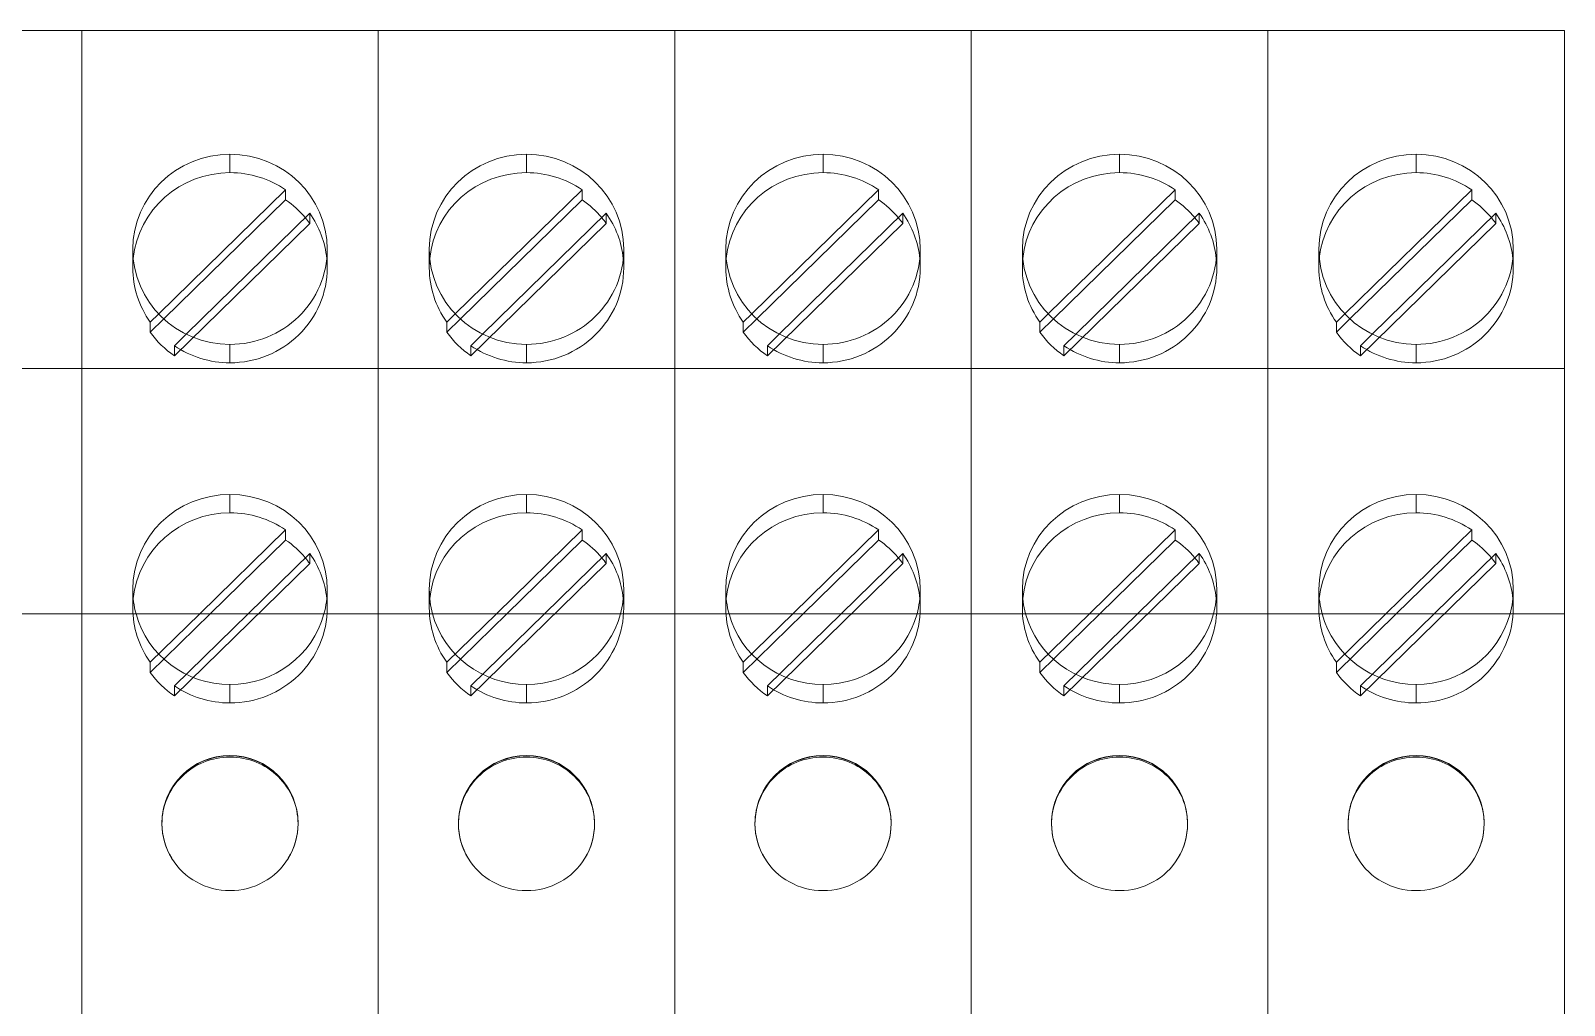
# Model space of a CAD drawing. Header units: millimetres. Extents: x 1359 to 3577, y 1336 to 3557.
# Drawn here: x 2075.41 to 2106.96, y 2576.61 to 2596.67 of the extents above; entities that cross this region are included whole.
import ezdxf

# ---------------------------------------------------------------- set-up
doc = ezdxf.new("R2010")
doc.units = ezdxf.units.MM
doc.layers.add('000-PI-Oprema', color=30, linetype='Continuous', lineweight=5)

msp = doc.modelspace()

# ---------------------------------------------------------------- linework, layer by layer
at = {"layer": '000-PI-Oprema', "color": 0, "linetype": 'ByBlock', "lineweight": 0}
for p, q in [((2070.365, 2596.672), (2076.465, 2596.672)), ((2070.365, 2596.672), (2076.465, 2596.672)), ((2076.465, 2596.672), (2076.465, 2596.672)), ((2076.465, 2596.672), (2076.465, 2596.672)), ((2076.465, 2596.672), (2076.465, 2596.672)), ((2076.465, 2590.216), (2076.465, 2596.672)), ((2076.465, 2596.672), (2076.465, 2596.672)), ((2076.465, 2596.672), (2076.465, 2596.672)), ((2076.465, 2596.672), (2076.465, 2596.672)), ((2076.465, 2590.216), (2076.465, 2596.672)), ((2076.465, 2596.672), (2082.565, 2596.672)), ((2076.465, 2590.216), (2076.465, 2596.672)), ((2076.465, 2596.672), (2076.465, 2596.672)), ((2076.465, 2596.672), (2076.465, 2596.672)), ((2076.465, 2596.672), (2076.465, 2596.672)), ((2076.465, 2596.672), (2082.565, 2596.672)), ((2076.465, 2590.216), (2076.465, 2596.672)), ((2076.465, 2596.672), (2076.465, 2596.672)), ((2076.465, 2596.672), (2076.465, 2596.672)), ((2076.465, 2596.672), (2076.465, 2596.672)), ((2082.565, 2596.672), (2082.565, 2596.672)), ((2082.565, 2596.672), (2082.565, 2596.672)), ((2082.565, 2596.672), (2082.565, 2596.672)), ((2082.565, 2590.216), (2082.565, 2596.672)), ((2082.565, 2596.672), (2082.565, 2596.672)), ((2082.565, 2596.672), (2082.565, 2596.672)), ((2082.565, 2596.672), (2082.565, 2596.672)), ((2082.565, 2590.216), (2082.565, 2596.672)), ((2082.565, 2596.672), (2088.665, 2596.672)), ((2082.565, 2590.216), (2082.565, 2596.672)), ((2082.565, 2596.672), (2082.565, 2596.672)), ((2082.565, 2596.672), (2082.565, 2596.672)), ((2082.565, 2596.672), (2082.565, 2596.672)), ((2082.565, 2596.672), (2088.665, 2596.672)), ((2082.565, 2590.216), (2082.565, 2596.672)), ((2082.565, 2596.672), (2082.565, 2596.672)), ((2082.565, 2596.672), (2082.565, 2596.672)), ((2082.565, 2596.672), (2082.565, 2596.672)), ((2088.665, 2596.672), (2088.665, 2596.672)), ((2088.665, 2596.672), (2088.665, 2596.672)), ((2088.665, 2596.672), (2088.665, 2596.672)), ((2088.665, 2590.216), (2088.665, 2596.672)), ((2088.665, 2596.672), (2088.665, 2596.672)), ((2088.665, 2596.672), (2088.665, 2596.672)), ((2088.665, 2596.672), (2088.665, 2596.672)), ((2088.665, 2590.216), (2088.665, 2596.672)), ((2088.665, 2596.672), (2094.765, 2596.672)), ((2088.665, 2590.216), (2088.665, 2596.672)), ((2088.665, 2596.672), (2088.665, 2596.672)), ((2088.665, 2596.672), (2088.665, 2596.672)), ((2088.665, 2596.672), (2088.665, 2596.672)), ((2088.665, 2596.672), (2094.765, 2596.672)), ((2088.665, 2590.216), (2088.665, 2596.672)), ((2088.665, 2596.672), (2088.665, 2596.672)), ((2088.665, 2596.672), (2088.665, 2596.672)), ((2088.665, 2596.672), (2088.665, 2596.672)), ((2094.765, 2596.672), (2094.765, 2596.672)), ((2094.765, 2596.672), (2094.765, 2596.672)), ((2094.765, 2596.672), (2094.765, 2596.672)), ((2094.765, 2590.216), (2094.765, 2596.672)), ((2094.765, 2596.672), (2094.765, 2596.672)), ((2094.765, 2596.672), (2094.765, 2596.672)), ((2094.765, 2596.672), (2094.765, 2596.672)), ((2094.765, 2590.216), (2094.765, 2596.672)), ((2094.765, 2596.672), (2100.865, 2596.672)), ((2094.765, 2590.216), (2094.765, 2596.672)), ((2094.765, 2596.672), (2094.765, 2596.672)), ((2094.765, 2596.672), (2094.765, 2596.672)), ((2094.765, 2596.672), (2094.765, 2596.672)), ((2094.765, 2596.672), (2100.865, 2596.672)), ((2094.765, 2590.216), (2094.765, 2596.672)), ((2094.765, 2596.672), (2094.765, 2596.672)), ((2094.765, 2596.672), (2094.765, 2596.672)), ((2094.765, 2596.672), (2094.765, 2596.672)), ((2100.865, 2596.672), (2100.865, 2596.672)), ((2100.865, 2596.672), (2100.865, 2596.672)), ((2100.865, 2596.672), (2100.865, 2596.672)), ((2100.865, 2590.216), (2100.865, 2596.672)), ((2100.865, 2596.672), (2100.865, 2596.672)), ((2100.865, 2596.672), (2100.865, 2596.672)), ((2100.865, 2596.672), (2100.865, 2596.672)), ((2100.865, 2590.216), (2100.865, 2596.672)), ((2100.865, 2596.672), (2106.965, 2596.672)), ((2100.865, 2590.216), (2100.865, 2596.672)), ((2100.865, 2596.672), (2100.865, 2596.672)), ((2100.865, 2596.672), (2100.865, 2596.672)), ((2100.865, 2596.672), (2100.865, 2596.672)), ((2100.865, 2596.672), (2106.965, 2596.672)), ((2100.865, 2590.216), (2100.865, 2596.672)), ((2100.865, 2596.672), (2100.865, 2596.672)), ((2100.865, 2596.672), (2100.865, 2596.672)), ((2100.865, 2596.672), (2100.865, 2596.672)), ((2106.965, 2596.672), (2106.965, 2596.672)), ((2106.965, 2596.672), (2106.965, 2596.672)), ((2106.965, 2596.672), (2106.965, 2596.672)), ((2106.965, 2590.216), (2106.965, 2596.672)), ((2106.965, 2596.672), (2106.965, 2596.672)), ((2106.965, 2596.672), (2106.965, 2596.672)), ((2106.965, 2596.672), (2106.965, 2596.672)), ((2106.965, 2590.216), (2106.965, 2596.672)), ((2106.965, 2596.672), (2106.965, 2596.672)), ((2106.965, 2596.672), (2106.965, 2596.672)), ((2076.465, 2595.827), (2076.465, 2596.272)), ((2076.465, 2595.827), (2076.465, 2596.272)), ((2082.565, 2595.827), (2082.565, 2596.272)), ((2082.565, 2595.827), (2082.565, 2596.272)), ((2088.665, 2595.827), (2088.665, 2596.272)), ((2088.665, 2595.827), (2088.665, 2596.272)), ((2094.765, 2595.827), (2094.765, 2596.272)), ((2094.765, 2595.827), (2094.765, 2596.272)), ((2100.865, 2595.827), (2100.865, 2596.272)), ((2100.865, 2595.827), (2100.865, 2596.272)), ((2106.965, 2595.827), (2106.965, 2596.272)), ((2106.965, 2595.827), (2106.965, 2596.272)), ((2076.465, 2595.172), (2076.465, 2595.172)), ((2076.465, 2595.172), (2076.465, 2595.172)), ((2082.565, 2595.172), (2082.565, 2595.172)), ((2082.565, 2595.172), (2082.565, 2595.172)), ((2088.665, 2595.172), (2088.665, 2595.172)), ((2088.665, 2595.172), (2088.665, 2595.172)), ((2094.765, 2595.172), (2094.765, 2595.172)), ((2094.765, 2595.172), (2094.765, 2595.172)), ((2100.865, 2595.172), (2100.865, 2595.172)), ((2100.865, 2595.172), (2100.865, 2595.172)), ((2079.515, 2594.128), (2079.515, 2593.749)), ((2085.615, 2594.128), (2085.615, 2593.749)), ((2091.715, 2594.128), (2091.715, 2593.749)), ((2097.815, 2594.128), (2097.815, 2593.749)), ((2103.915, 2594.128), (2103.915, 2593.749)), ((2076.465, 2593.108), (2076.465, 2593.984)), ((2076.465, 2593.108), (2076.465, 2593.984)), ((2082.565, 2593.108), (2082.565, 2593.984)), ((2082.565, 2593.108), (2082.565, 2593.984)), ((2088.665, 2593.108), (2088.665, 2593.984)), ((2088.665, 2593.108), (2088.665, 2593.984)), ((2094.765, 2593.108), (2094.765, 2593.984)), ((2094.765, 2593.108), (2094.765, 2593.984)), ((2100.865, 2593.108), (2100.865, 2593.984)), ((2100.865, 2593.108), (2100.865, 2593.984)), ((2106.965, 2593.108), (2106.965, 2593.984)), ((2106.965, 2593.108), (2106.965, 2593.984)), ((2080.659, 2593.397), (2078.048, 2590.842)), ((2078.154, 2590.738), (2080.659, 2593.189)), ((2080.659, 2593.397), (2080.659, 2593.189)), ((2086.759, 2593.397), (2084.148, 2590.842)), ((2084.254, 2590.738), (2086.759, 2593.189)), ((2086.759, 2593.397), (2086.759, 2593.189)), ((2092.859, 2593.397), (2090.248, 2590.842)), ((2090.354, 2590.738), (2092.859, 2593.189)), ((2092.859, 2593.397), (2092.859, 2593.189)), ((2098.959, 2593.397), (2096.348, 2590.842)), ((2096.454, 2590.738), (2098.959, 2593.189)), ((2098.959, 2593.397), (2098.959, 2593.189)), ((2105.059, 2593.397), (2102.448, 2590.842)), ((2102.554, 2590.738), (2105.059, 2593.189)), ((2105.059, 2593.397), (2105.059, 2593.189)), ((2078.612, 2590.426), (2081.154, 2592.913)), ((2081.154, 2592.913), (2081.154, 2592.705)), ((2084.712, 2590.426), (2087.254, 2592.913)), ((2087.254, 2592.913), (2087.254, 2592.705)), ((2090.812, 2590.426), (2093.354, 2592.913)), ((2093.354, 2592.913), (2093.354, 2592.705)), ((2096.912, 2590.426), (2099.454, 2592.913)), ((2099.454, 2592.913), (2099.454, 2592.705)), ((2103.012, 2590.426), (2105.554, 2592.913)), ((2105.554, 2592.913), (2105.554, 2592.705)), ((2081.154, 2592.705), (2078.37, 2589.981)), ((2087.254, 2592.705), (2084.47, 2589.981)), ((2093.354, 2592.705), (2090.57, 2589.981)), ((2099.454, 2592.705), (2096.67, 2589.981)), ((2105.554, 2592.705), (2102.77, 2589.981)), ((2077.515, 2591.793), (2077.515, 2592.172)), ((2081.515, 2591.793), (2081.515, 2592.172)), ((2083.615, 2591.793), (2083.615, 2592.172)), ((2087.615, 2591.793), (2087.615, 2592.172)), ((2089.715, 2591.793), (2089.715, 2592.172)), ((2093.715, 2591.793), (2093.715, 2592.172)), ((2095.815, 2591.793), (2095.815, 2592.172)), ((2099.815, 2591.793), (2099.815, 2592.172)), ((2101.915, 2591.793), (2101.915, 2592.172)), ((2105.915, 2591.793), (2105.915, 2592.172)), ((2078.048, 2590.842), (2077.875, 2590.673)), ((2077.875, 2590.465), (2078.154, 2590.738)), ((2077.875, 2590.673), (2077.875, 2590.465)), ((2084.148, 2590.842), (2083.975, 2590.673)), ((2083.975, 2590.465), (2084.254, 2590.738)), ((2083.975, 2590.673), (2083.975, 2590.465)), ((2090.248, 2590.842), (2090.075, 2590.673)), ((2090.075, 2590.465), (2090.354, 2590.738)), ((2090.075, 2590.673), (2090.075, 2590.465)), ((2096.348, 2590.842), (2096.175, 2590.673)), ((2096.175, 2590.465), (2096.454, 2590.738)), ((2096.175, 2590.673), (2096.175, 2590.465)), ((2102.448, 2590.842), (2102.275, 2590.673)), ((2102.275, 2590.465), (2102.554, 2590.738)), ((2102.275, 2590.673), (2102.275, 2590.465)), ((2078.37, 2590.189), (2078.612, 2590.426)), ((2084.47, 2590.189), (2084.712, 2590.426)), ((2090.57, 2590.189), (2090.812, 2590.426)), ((2096.67, 2590.189), (2096.912, 2590.426)), ((2102.77, 2590.189), (2103.012, 2590.426)), ((2076.465, 2589.672), (2076.465, 2590.216)), ((2076.465, 2589.672), (2076.465, 2590.216)), ((2076.465, 2589.672), (2076.465, 2590.216)), ((2076.465, 2589.672), (2076.465, 2590.216)), ((2078.37, 2590.189), (2078.37, 2589.981)), ((2079.515, 2590.216), (2079.515, 2589.836)), ((2082.565, 2589.672), (2082.565, 2590.216)), ((2082.565, 2589.672), (2082.565, 2590.216)), ((2082.565, 2589.672), (2082.565, 2590.216)), ((2082.565, 2589.672), (2082.565, 2590.216)), ((2084.47, 2590.189), (2084.47, 2589.981)), ((2085.615, 2590.216), (2085.615, 2589.836)), ((2088.665, 2589.672), (2088.665, 2590.216)), ((2088.665, 2589.672), (2088.665, 2590.216)), ((2088.665, 2589.672), (2088.665, 2590.216)), ((2088.665, 2589.672), (2088.665, 2590.216)), ((2090.57, 2590.189), (2090.57, 2589.981)), ((2091.715, 2590.216), (2091.715, 2589.836)), ((2094.765, 2589.672), (2094.765, 2590.216)), ((2094.765, 2589.672), (2094.765, 2590.216)), ((2094.765, 2589.672), (2094.765, 2590.216)), ((2094.765, 2589.672), (2094.765, 2590.216)), ((2096.67, 2590.189), (2096.67, 2589.981)), ((2097.815, 2590.216), (2097.815, 2589.836)), ((2100.865, 2589.672), (2100.865, 2590.216)), ((2100.865, 2589.672), (2100.865, 2590.216)), ((2100.865, 2589.672), (2100.865, 2590.216)), ((2100.865, 2589.672), (2100.865, 2590.216)), ((2102.77, 2590.189), (2102.77, 2589.981)), ((2103.915, 2590.216), (2103.915, 2589.836)), ((2106.965, 2589.672), (2106.965, 2590.216)), ((2106.965, 2589.672), (2106.965, 2590.216)), ((2070.365, 2589.72), (2076.465, 2589.72)), ((2076.465, 2589.72), (2082.565, 2589.72)), ((2076.465, 2589.672), (2076.465, 2589.672)), ((2076.465, 2584.672), (2076.465, 2589.672)), ((2076.465, 2589.672), (2076.465, 2589.672)), ((2076.465, 2584.672), (2076.465, 2589.672)), ((2076.465, 2589.672), (2076.465, 2589.672)), ((2076.465, 2589.672), (2076.465, 2584.672)), ((2076.465, 2589.672), (2076.465, 2589.672)), ((2076.465, 2589.672), (2076.465, 2584.672)), ((2082.565, 2589.72), (2088.665, 2589.72)), ((2082.565, 2589.672), (2082.565, 2589.672)), ((2082.565, 2584.672), (2082.565, 2589.672)), ((2082.565, 2589.672), (2082.565, 2589.672)), ((2082.565, 2584.672), (2082.565, 2589.672)), ((2082.565, 2589.672), (2082.565, 2589.672)), ((2082.565, 2589.672), (2082.565, 2584.672)), ((2082.565, 2589.672), (2082.565, 2589.672)), ((2082.565, 2589.672), (2082.565, 2584.672)), ((2088.665, 2589.72), (2094.765, 2589.72)), ((2088.665, 2589.672), (2088.665, 2589.672)), ((2088.665, 2584.672), (2088.665, 2589.672)), ((2088.665, 2589.672), (2088.665, 2589.672)), ((2088.665, 2584.672), (2088.665, 2589.672)), ((2088.665, 2589.672), (2088.665, 2589.672)), ((2088.665, 2589.672), (2088.665, 2584.672)), ((2088.665, 2589.672), (2088.665, 2589.672)), ((2088.665, 2589.672), (2088.665, 2584.672)), ((2094.765, 2589.72), (2100.865, 2589.72)), ((2094.765, 2589.672), (2094.765, 2589.672)), ((2094.765, 2584.672), (2094.765, 2589.672)), ((2094.765, 2589.672), (2094.765, 2589.672)), ((2094.765, 2584.672), (2094.765, 2589.672)), ((2094.765, 2589.672), (2094.765, 2589.672)), ((2094.765, 2589.672), (2094.765, 2584.672)), ((2094.765, 2589.672), (2094.765, 2589.672)), ((2094.765, 2589.672), (2094.765, 2584.672)), ((2100.865, 2589.72), (2106.965, 2589.72)), ((2100.865, 2589.672), (2100.865, 2589.672)), ((2100.865, 2584.672), (2100.865, 2589.672)), ((2100.865, 2589.672), (2100.865, 2589.672)), ((2100.865, 2584.672), (2100.865, 2589.672)), ((2100.865, 2589.672), (2100.865, 2589.672)), ((2100.865, 2589.672), (2100.865, 2584.672)), ((2100.865, 2589.672), (2100.865, 2589.672)), ((2100.865, 2589.672), (2100.865, 2584.672)), ((2106.965, 2589.672), (2106.965, 2589.672)), ((2106.965, 2584.672), (2106.965, 2589.672)), ((2106.965, 2589.672), (2106.965, 2589.672)), ((2106.965, 2584.672), (2106.965, 2589.672)), ((2079.515, 2587.128), (2079.515, 2586.749)), ((2085.615, 2587.128), (2085.615, 2586.749)), ((2091.715, 2587.128), (2091.715, 2586.749)), ((2097.815, 2587.128), (2097.815, 2586.749)), ((2103.915, 2587.128), (2103.915, 2586.749)), ((2076.465, 2586.108), (2076.465, 2586.98)), ((2076.465, 2586.108), (2076.465, 2586.98)), ((2082.565, 2586.108), (2082.565, 2586.98)), ((2082.565, 2586.108), (2082.565, 2586.98)), ((2088.665, 2586.108), (2088.665, 2586.98)), ((2088.665, 2586.108), (2088.665, 2586.98)), ((2094.765, 2586.108), (2094.765, 2586.98)), ((2094.765, 2586.108), (2094.765, 2586.98)), ((2100.865, 2586.108), (2100.865, 2586.98)), ((2100.865, 2586.108), (2100.865, 2586.98)), ((2106.965, 2586.108), (2106.965, 2586.98)), ((2106.965, 2586.108), (2106.965, 2586.98)), ((2080.659, 2586.397), (2078.896, 2584.672)), ((2079.108, 2584.672), (2080.659, 2586.189)), ((2080.659, 2586.397), (2080.659, 2586.189)), ((2086.759, 2586.397), (2084.996, 2584.672)), ((2085.208, 2584.672), (2086.759, 2586.189)), ((2086.759, 2586.397), (2086.759, 2586.189)), ((2092.859, 2586.397), (2091.096, 2584.672)), ((2091.308, 2584.672), (2092.859, 2586.189)), ((2092.859, 2586.397), (2092.859, 2586.189)), ((2098.959, 2586.397), (2097.196, 2584.672)), ((2097.408, 2584.672), (2098.959, 2586.189)), ((2098.959, 2586.397), (2098.959, 2586.189)), ((2105.059, 2586.397), (2103.296, 2584.672)), ((2103.508, 2584.672), (2105.059, 2586.189)), ((2105.059, 2586.397), (2105.059, 2586.189)), ((2079.886, 2584.672), (2081.154, 2585.913)), ((2081.154, 2585.913), (2081.154, 2585.705)), ((2085.986, 2584.672), (2087.254, 2585.913)), ((2087.254, 2585.913), (2087.254, 2585.705)), ((2092.086, 2584.672), (2093.354, 2585.913)), ((2093.354, 2585.913), (2093.354, 2585.705)), ((2098.186, 2584.672), (2099.454, 2585.913)), ((2099.454, 2585.913), (2099.454, 2585.705)), ((2104.286, 2584.672), (2105.554, 2585.913)), ((2105.554, 2585.913), (2105.554, 2585.705)), ((2081.154, 2585.705), (2078.37, 2582.981)), ((2087.254, 2585.705), (2084.47, 2582.981)), ((2093.354, 2585.705), (2090.57, 2582.981)), ((2099.454, 2585.705), (2096.67, 2582.981)), ((2105.554, 2585.705), (2102.77, 2582.981)), ((2077.515, 2584.793), (2077.515, 2585.172)), ((2081.515, 2584.793), (2081.515, 2585.172)), ((2083.615, 2584.793), (2083.615, 2585.172)), ((2087.615, 2584.793), (2087.615, 2585.172)), ((2089.715, 2584.793), (2089.715, 2585.172)), ((2093.715, 2584.793), (2093.715, 2585.172)), ((2095.815, 2584.793), (2095.815, 2585.172)), ((2099.815, 2584.793), (2099.815, 2585.172)), ((2101.915, 2584.793), (2101.915, 2585.172)), ((2105.915, 2584.793), (2105.915, 2585.172)), ((2070.365, 2584.672), (2076.465, 2584.672)), ((2076.465, 2584.672), (2076.465, 2584.672)), ((2076.465, 2574.322), (2076.465, 2584.672)), ((2076.465, 2584.672), (2076.465, 2584.672)), ((2076.465, 2574.322), (2076.465, 2584.672)), ((2076.465, 2584.672), (2082.565, 2584.672)), ((2076.465, 2574.322), (2076.465, 2584.672)), ((2076.465, 2584.672), (2076.465, 2584.672)), ((2076.465, 2574.322), (2076.465, 2584.672)), ((2076.465, 2584.672), (2076.465, 2584.672)), ((2077.875, 2583.465), (2079.108, 2584.672)), ((2078.896, 2584.672), (2077.875, 2583.673)), ((2078.37, 2583.189), (2079.886, 2584.672)), ((2082.565, 2584.672), (2082.565, 2584.672)), ((2082.565, 2574.322), (2082.565, 2584.672)), ((2082.565, 2584.672), (2082.565, 2584.672)), ((2082.565, 2574.322), (2082.565, 2584.672)), ((2082.565, 2584.672), (2088.665, 2584.672)), ((2082.565, 2574.322), (2082.565, 2584.672)), ((2082.565, 2584.672), (2082.565, 2584.672)), ((2082.565, 2574.322), (2082.565, 2584.672)), ((2082.565, 2584.672), (2082.565, 2584.672)), ((2083.975, 2583.465), (2085.208, 2584.672)), ((2084.996, 2584.672), (2083.975, 2583.673)), ((2084.47, 2583.189), (2085.986, 2584.672)), ((2088.665, 2584.672), (2088.665, 2584.672)), ((2088.665, 2574.322), (2088.665, 2584.672)), ((2088.665, 2584.672), (2088.665, 2584.672)), ((2088.665, 2574.322), (2088.665, 2584.672)), ((2088.665, 2584.672), (2094.765, 2584.672)), ((2088.665, 2574.322), (2088.665, 2584.672)), ((2088.665, 2584.672), (2088.665, 2584.672)), ((2088.665, 2574.322), (2088.665, 2584.672)), ((2088.665, 2584.672), (2088.665, 2584.672)), ((2090.075, 2583.465), (2091.308, 2584.672)), ((2091.096, 2584.672), (2090.075, 2583.673)), ((2090.57, 2583.189), (2092.086, 2584.672)), ((2094.765, 2584.672), (2094.765, 2584.672)), ((2094.765, 2574.322), (2094.765, 2584.672)), ((2094.765, 2584.672), (2094.765, 2584.672)), ((2094.765, 2574.322), (2094.765, 2584.672)), ((2094.765, 2584.672), (2100.865, 2584.672)), ((2094.765, 2574.322), (2094.765, 2584.672)), ((2094.765, 2584.672), (2094.765, 2584.672)), ((2094.765, 2574.322), (2094.765, 2584.672)), ((2094.765, 2584.672), (2094.765, 2584.672)), ((2096.175, 2583.465), (2097.408, 2584.672)), ((2097.196, 2584.672), (2096.175, 2583.673)), ((2096.67, 2583.189), (2098.186, 2584.672)), ((2100.865, 2584.672), (2100.865, 2584.672)), ((2100.865, 2574.322), (2100.865, 2584.672)), ((2100.865, 2584.672), (2100.865, 2584.672)), ((2100.865, 2574.322), (2100.865, 2584.672)), ((2100.865, 2584.672), (2106.965, 2584.672)), ((2100.865, 2574.322), (2100.865, 2584.672)), ((2100.865, 2584.672), (2100.865, 2584.672)), ((2100.865, 2574.322), (2100.865, 2584.672)), ((2100.865, 2584.672), (2100.865, 2584.672)), ((2102.275, 2583.465), (2103.508, 2584.672)), ((2103.296, 2584.672), (2102.275, 2583.673)), ((2102.77, 2583.189), (2104.286, 2584.672)), ((2106.965, 2584.672), (2106.965, 2584.672)), ((2106.965, 2574.322), (2106.965, 2584.672)), ((2106.965, 2584.672), (2106.965, 2584.672)), ((2106.965, 2574.322), (2106.965, 2584.672)), ((2077.875, 2583.673), (2077.875, 2583.465)), ((2083.975, 2583.673), (2083.975, 2583.465)), ((2090.075, 2583.673), (2090.075, 2583.465)), ((2096.175, 2583.673), (2096.175, 2583.465)), ((2102.275, 2583.673), (2102.275, 2583.465)), ((2078.37, 2583.189), (2078.37, 2582.981)), ((2079.515, 2583.216), (2079.515, 2582.836)), ((2084.47, 2583.189), (2084.47, 2582.981)), ((2085.615, 2583.216), (2085.615, 2582.836)), ((2090.57, 2583.189), (2090.57, 2582.981)), ((2091.715, 2583.216), (2091.715, 2582.836)), ((2096.67, 2583.189), (2096.67, 2582.981)), ((2097.815, 2583.216), (2097.815, 2582.836)), ((2102.77, 2583.189), (2102.77, 2582.981)), ((2103.915, 2583.216), (2103.915, 2582.836)), ((2078.115, 2580.348), (2078.115, 2580.357)), ((2080.915, 2580.348), (2080.915, 2580.357)), ((2084.215, 2580.348), (2084.215, 2580.357)), ((2087.015, 2580.348), (2087.015, 2580.357)), ((2090.315, 2580.348), (2090.315, 2580.357)), ((2093.115, 2580.348), (2093.115, 2580.357)), ((2096.415, 2580.348), (2096.415, 2580.357)), ((2099.215, 2580.348), (2099.215, 2580.357)), ((2102.515, 2580.348), (2102.515, 2580.357)), ((2105.315, 2580.348), (2105.315, 2580.357))]:
    msp.add_line(p, q, dxfattribs=at)
for centre in [(2079.515, 2580.357), (2085.615, 2580.357), (2091.715, 2580.357), (2097.815, 2580.357), (2103.915, 2580.357)]:
    msp.add_arc(centre, 1.4, 0, 180, dxfattribs=at)
for centre, major_axis, ratio, start_param, end_param in [((2079.515, 2592.172), (-2, 0), 0.978148, -1.570796, 0), ((2079.515, 2592.172), (-2, 0), 0.978148, 3.141593, 4.712389), ((2085.615, 2592.172), (-2, 0), 0.978148, -1.570796, 0), ((2085.615, 2592.172), (-2, 0), 0.978148, 3.141593, 4.712389), ((2091.715, 2592.172), (-2, 0), 0.978148, -1.570796, 0), ((2091.715, 2592.172), (-2, 0), 0.978148, 3.141593, 4.712389), ((2097.815, 2592.172), (-2, 0), 0.978148, -1.570796, 0), ((2097.815, 2592.172), (-2, 0), 0.978148, 3.141593, 4.712389), ((2103.915, 2592.172), (-2, 0), 0.978148, -1.570796, 0), ((2103.915, 2592.172), (-2, 0), 0.978148, 3.141593, 4.712389), ((2079.515, 2591.793), (-2, 0), 0.978148, -1.570796, -0.097132), ((2079.515, 2591.793), (-2, 0), 0.978148, -2.180289, -1.570796), ((2085.615, 2591.793), (-2, 0), 0.978148, -1.570796, -0.097132), ((2085.615, 2591.793), (-2, 0), 0.978148, -2.180289, -1.570796), ((2091.715, 2591.793), (-2, 0), 0.978148, -1.570796, -0.097132), ((2091.715, 2591.793), (-2, 0), 0.978148, -2.180289, -1.570796), ((2097.815, 2591.793), (-2, 0), 0.978148, -1.570796, -0.097132), ((2097.815, 2591.793), (-2, 0), 0.978148, -2.180289, -1.570796), ((2103.915, 2591.793), (-2, 0), 0.978148, -1.570796, -0.097132), ((2103.915, 2591.793), (-2, 0), 0.978148, -2.180289, -1.570796), ((2079.515, 2591.585), (2, 0), 0.978148, 0.685382, 0.961304), ((2085.615, 2591.585), (2, 0), 0.978148, 0.685382, 0.961304), ((2091.715, 2591.585), (2, 0), 0.978148, 0.685382, 0.961304), ((2097.815, 2591.585), (2, 0), 0.978148, 0.685382, 0.961304), ((2103.915, 2591.585), (2, 0), 0.978148, 0.685382, 0.961304), ((2079.515, 2591.585), (2, 0), 0.978148, 0.609492, 0.685382), ((2079.515, 2591.793), (-2, 0), 0.978148, -3.044461, -2.5321), ((2085.615, 2591.585), (2, 0), 0.978148, 0.609492, 0.685382), ((2085.615, 2591.793), (-2, 0), 0.978148, -3.044461, -2.5321), ((2091.715, 2591.585), (2, 0), 0.978148, 0.609492, 0.685382), ((2091.715, 2591.793), (-2, 0), 0.978148, -3.044461, -2.5321), ((2097.815, 2591.585), (2, 0), 0.978148, 0.609492, 0.685382), ((2097.815, 2591.793), (-2, 0), 0.978148, -3.044461, -2.5321), ((2103.915, 2591.585), (2, 0), 0.978148, 0.609492, 0.685382), ((2103.915, 2591.793), (-2, 0), 0.978148, -3.044461, -2.5321), ((2079.515, 2592.172), (-2, 0), 0.978148, 0, 1.570796), ((2079.515, 2592.172), (-2, 0), 0.978148, 1.570796, 3.141593), ((2085.615, 2592.172), (-2, 0), 0.978148, 0, 1.570796), ((2085.615, 2592.172), (-2, 0), 0.978148, 1.570796, 3.141593), ((2091.715, 2592.172), (-2, 0), 0.978148, 0, 1.570796), ((2091.715, 2592.172), (-2, 0), 0.978148, 1.570796, 3.141593), ((2097.815, 2592.172), (-2, 0), 0.978148, 0, 1.570796), ((2097.815, 2592.172), (-2, 0), 0.978148, 1.570796, 3.141593), ((2103.915, 2592.172), (-2, 0), 0.978148, 0, 1.570796), ((2103.915, 2592.172), (-2, 0), 0.978148, 1.570796, 3.141593), ((2079.515, 2591.793), (-2, 0), 0.978148, -0.097132, 0), ((2079.515, 2591.793), (-2, 0), 0.978148, 3.141593, 3.238724), ((2085.615, 2591.793), (-2, 0), 0.978148, -0.097132, 0), ((2085.615, 2591.793), (-2, 0), 0.978148, 3.141593, 3.238724), ((2091.715, 2591.793), (-2, 0), 0.978148, -0.097132, 0), ((2091.715, 2591.793), (-2, 0), 0.978148, 3.141593, 3.238724), ((2097.815, 2591.793), (-2, 0), 0.978148, -0.097132, 0), ((2097.815, 2591.793), (-2, 0), 0.978148, 3.141593, 3.238724), ((2103.915, 2591.793), (-2, 0), 0.978148, -0.097132, 0), ((2103.915, 2591.793), (-2, 0), 0.978148, 3.141593, 3.238724), ((2079.515, 2591.793), (-2, 0), 0.978148, 0, 0.609492), ((2079.515, 2591.793), (-2, 0), 0.978148, 1.570796, 3.141593), ((2085.615, 2591.793), (-2, 0), 0.978148, 0, 0.609492), ((2085.615, 2591.793), (-2, 0), 0.978148, 1.570796, 3.141593), ((2091.715, 2591.793), (-2, 0), 0.978148, 0, 0.609492), ((2091.715, 2591.793), (-2, 0), 0.978148, 1.570796, 3.141593), ((2097.815, 2591.793), (-2, 0), 0.978148, 0, 0.609492), ((2097.815, 2591.793), (-2, 0), 0.978148, 1.570796, 3.141593), ((2103.915, 2591.793), (-2, 0), 0.978148, 0, 0.609492), ((2103.915, 2591.793), (-2, 0), 0.978148, 1.570796, 3.141593), ((2079.515, 2591.585), (2, 0), 0.978148, -2.5321, -2.180289), ((2085.615, 2591.585), (2, 0), 0.978148, -2.5321, -2.180289), ((2091.715, 2591.585), (2, 0), 0.978148, -2.5321, -2.180289), ((2097.815, 2591.585), (2, 0), 0.978148, -2.5321, -2.180289), ((2103.915, 2591.585), (2, 0), 0.978148, -2.5321, -2.180289), ((2079.515, 2591.793), (-2, 0), 0.978148, 0.961304, 1.570796), ((2085.615, 2591.793), (-2, 0), 0.978148, 0.961304, 1.570796), ((2091.715, 2591.793), (-2, 0), 0.978148, 0.961304, 1.570796), ((2097.815, 2591.793), (-2, 0), 0.978148, 0.961304, 1.570796), ((2103.915, 2591.793), (-2, 0), 0.978148, 0.961304, 1.570796), ((2079.515, 2585.172), (-2, 0), 0.978148, -1.570796, 0), ((2079.515, 2585.172), (-2, 0), 0.978148, 3.141593, 4.712389), ((2085.615, 2585.172), (-2, 0), 0.978148, -1.570796, 0), ((2085.615, 2585.172), (-2, 0), 0.978148, 3.141593, 4.712389), ((2091.715, 2585.172), (-2, 0), 0.978148, -1.570796, 0), ((2091.715, 2585.172), (-2, 0), 0.978148, 3.141593, 4.712389), ((2097.815, 2585.172), (-2, 0), 0.978148, -1.570796, 0), ((2097.815, 2585.172), (-2, 0), 0.978148, 3.141593, 4.712389), ((2103.915, 2585.172), (-2, 0), 0.978148, -1.570796, 0), ((2103.915, 2585.172), (-2, 0), 0.978148, 3.141593, 4.712389), ((2079.515, 2584.793), (-2, 0), 0.978148, -1.570796, -0.097132), ((2079.515, 2584.793), (-2, 0), 0.978148, -2.180289, -1.570796), ((2085.615, 2584.793), (-2, 0), 0.978148, -1.570796, -0.097132), ((2085.615, 2584.793), (-2, 0), 0.978148, -2.180289, -1.570796), ((2091.715, 2584.793), (-2, 0), 0.978148, -1.570796, -0.097132), ((2091.715, 2584.793), (-2, 0), 0.978148, -2.180289, -1.570796), ((2097.815, 2584.793), (-2, 0), 0.978148, -1.570796, -0.097132), ((2097.815, 2584.793), (-2, 0), 0.978148, -2.180289, -1.570796), ((2103.915, 2584.793), (-2, 0), 0.978148, -1.570796, -0.097132), ((2103.915, 2584.793), (-2, 0), 0.978148, -2.180289, -1.570796), ((2079.515, 2584.585), (2, 0), 0.978148, 0.685382, 0.961304), ((2085.615, 2584.585), (2, 0), 0.978148, 0.685382, 0.961304), ((2091.715, 2584.585), (2, 0), 0.978148, 0.685382, 0.961304), ((2097.815, 2584.585), (2, 0), 0.978148, 0.685382, 0.961304), ((2103.915, 2584.585), (2, 0), 0.978148, 0.685382, 0.961304), ((2079.515, 2584.793), (-2, 0), 0.978148, -3.044461, -2.5321), ((2085.615, 2584.793), (-2, 0), 0.978148, -3.044461, -2.5321), ((2091.715, 2584.793), (-2, 0), 0.978148, -3.044461, -2.5321), ((2097.815, 2584.793), (-2, 0), 0.978148, -3.044461, -2.5321), ((2103.915, 2584.793), (-2, 0), 0.978148, -3.044461, -2.5321), ((2079.515, 2584.585), (2, 0), 0.978148, 0.609492, 0.685382), ((2085.615, 2584.585), (2, 0), 0.978148, 0.609492, 0.685382), ((2091.715, 2584.585), (2, 0), 0.978148, 0.609492, 0.685382), ((2097.815, 2584.585), (2, 0), 0.978148, 0.609492, 0.685382), ((2103.915, 2584.585), (2, 0), 0.978148, 0.609492, 0.685382), ((2079.515, 2585.172), (-2, 0), 0.978148, 0, 0.258728), ((2079.515, 2584.793), (-2, 0), 0.978148, -0.097132, 0), ((2079.515, 2585.172), (-2, 0), 0.978148, 2.882864, 3.141593), ((2079.515, 2584.793), (-2, 0), 0.978148, 3.141593, 3.238724), ((2085.615, 2585.172), (-2, 0), 0.978148, 0, 0.258728), ((2085.615, 2584.793), (-2, 0), 0.978148, -0.097132, 0), ((2085.615, 2585.172), (-2, 0), 0.978148, 2.882864, 3.141593), ((2085.615, 2584.793), (-2, 0), 0.978148, 3.141593, 3.238724), ((2091.715, 2585.172), (-2, 0), 0.978148, 0, 0.258728), ((2091.715, 2584.793), (-2, 0), 0.978148, -0.097132, 0), ((2091.715, 2585.172), (-2, 0), 0.978148, 2.882864, 3.141593), ((2091.715, 2584.793), (-2, 0), 0.978148, 3.141593, 3.238724), ((2097.815, 2585.172), (-2, 0), 0.978148, 0, 0.258728), ((2097.815, 2584.793), (-2, 0), 0.978148, -0.097132, 0), ((2097.815, 2585.172), (-2, 0), 0.978148, 2.882864, 3.141593), ((2097.815, 2584.793), (-2, 0), 0.978148, 3.141593, 3.238724), ((2103.915, 2585.172), (-2, 0), 0.978148, 0, 0.258728), ((2103.915, 2584.793), (-2, 0), 0.978148, -0.097132, 0), ((2103.915, 2585.172), (-2, 0), 0.978148, 2.882864, 3.141593), ((2103.915, 2584.793), (-2, 0), 0.978148, 3.141593, 3.238724), ((2079.515, 2584.793), (-2, 0), 0.978148, 0, 0.609492), ((2079.515, 2585.172), (-2, 0), 0.978148, 0.258728, 1.570796), ((2079.515, 2584.793), (-2, 0), 0.978148, 1.570796, 3.141593), ((2079.515, 2585.172), (-2, 0), 0.978148, 1.570796, 2.882864), ((2085.615, 2584.793), (-2, 0), 0.978148, 0, 0.609492), ((2085.615, 2585.172), (-2, 0), 0.978148, 0.258728, 1.570796), ((2085.615, 2584.793), (-2, 0), 0.978148, 1.570796, 3.141593), ((2085.615, 2585.172), (-2, 0), 0.978148, 1.570796, 2.882864), ((2091.715, 2584.793), (-2, 0), 0.978148, 0, 0.609492), ((2091.715, 2585.172), (-2, 0), 0.978148, 0.258728, 1.570796), ((2091.715, 2584.793), (-2, 0), 0.978148, 1.570796, 3.141593), ((2091.715, 2585.172), (-2, 0), 0.978148, 1.570796, 2.882864), ((2097.815, 2584.793), (-2, 0), 0.978148, 0, 0.609492), ((2097.815, 2585.172), (-2, 0), 0.978148, 0.258728, 1.570796), ((2097.815, 2584.793), (-2, 0), 0.978148, 1.570796, 3.141593), ((2097.815, 2585.172), (-2, 0), 0.978148, 1.570796, 2.882864), ((2103.915, 2584.793), (-2, 0), 0.978148, 0, 0.609492), ((2103.915, 2585.172), (-2, 0), 0.978148, 0.258728, 1.570796), ((2103.915, 2584.793), (-2, 0), 0.978148, 1.570796, 3.141593), ((2103.915, 2585.172), (-2, 0), 0.978148, 1.570796, 2.882864), ((2079.515, 2584.585), (2, 0), 0.978148, -2.5321, -2.180289), ((2085.615, 2584.585), (2, 0), 0.978148, -2.5321, -2.180289), ((2091.715, 2584.585), (2, 0), 0.978148, -2.5321, -2.180289), ((2097.815, 2584.585), (2, 0), 0.978148, -2.5321, -2.180289), ((2103.915, 2584.585), (2, 0), 0.978148, -2.5321, -2.180289), ((2079.515, 2584.793), (-2, 0), 0.978148, 0.961304, 1.570796), ((2085.615, 2584.793), (-2, 0), 0.978148, 0.961304, 1.570796), ((2091.715, 2584.793), (-2, 0), 0.978148, 0.961304, 1.570796), ((2097.815, 2584.793), (-2, 0), 0.978148, 0.961304, 1.570796), ((2103.915, 2584.793), (-2, 0), 0.978148, 0.961304, 1.570796), ((2079.515, 2580.357), (1.4, 0), 0.994522, 1.570796, 3.141593), ((2079.515, 2580.357), (1.4, 0), 0.994522, 0, 1.570796), ((2085.615, 2580.357), (1.4, 0), 0.994522, 1.570796, 3.141593), ((2085.615, 2580.357), (1.4, 0), 0.994522, 0, 1.570796), ((2091.715, 2580.357), (1.4, 0), 0.994522, 1.570796, 3.141593), ((2091.715, 2580.357), (1.4, 0), 0.994522, 0, 1.570796), ((2097.815, 2580.357), (1.4, 0), 0.994522, 1.570796, 3.141593), ((2097.815, 2580.357), (1.4, 0), 0.994522, 0, 1.570796), ((2103.915, 2580.357), (1.4, 0), 0.994522, 1.570796, 3.141593), ((2103.915, 2580.357), (1.4, 0), 0.994522, 0, 1.570796), ((2079.515, 2580.348), (-1.4, 0), 0.982559, -1.570796, 0.003609), ((2079.515, 2580.348), (-1.4, 0), 0.982559, 3.141538, 4.712389), ((2085.615, 2580.348), (-1.4, 0), 0.982559, -1.570796, 0.003609), ((2085.615, 2580.348), (-1.4, 0), 0.982559, 3.141538, 4.712389), ((2091.715, 2580.348), (-1.4, 0), 0.982559, -1.570796, 0.003609), ((2091.715, 2580.348), (-1.4, 0), 0.982559, 3.141538, 4.712389), ((2097.815, 2580.348), (-1.4, 0), 0.982559, -1.570796, 0.003609), ((2097.815, 2580.348), (-1.4, 0), 0.982559, 3.141538, 4.712389), ((2103.915, 2580.348), (-1.4, 0), 0.982559, -1.570796, 0.003609), ((2103.915, 2580.348), (-1.4, 0), 0.982559, 3.141538, 4.712389), ((2079.515, 2580.357), (1.4, 0), 0.994522, 3.141593, 3.68285), ((2079.515, 2580.348), (-1.4, 0), 0.982559, 0.003609, 0.541258), ((2079.515, 2580.357), (1.4, 0), 0.994522, -0.541258, 0), ((2079.515, 2580.348), (-1.4, 0), 0.982559, 2.600335, 3.141538), ((2085.615, 2580.357), (1.4, 0), 0.994522, 3.141593, 3.68285), ((2085.615, 2580.348), (-1.4, 0), 0.982559, 0.003609, 0.541258), ((2085.615, 2580.357), (1.4, 0), 0.994522, -0.541258, 0), ((2085.615, 2580.348), (-1.4, 0), 0.982559, 2.600335, 3.141538), ((2091.715, 2580.357), (1.4, 0), 0.994522, 3.141593, 3.68285), ((2091.715, 2580.348), (-1.4, 0), 0.982559, 0.003609, 0.541258), ((2091.715, 2580.357), (1.4, 0), 0.994522, -0.541258, 0), ((2091.715, 2580.348), (-1.4, 0), 0.982559, 2.600335, 3.141538), ((2097.815, 2580.357), (1.4, 0), 0.994522, 3.141593, 3.68285), ((2097.815, 2580.348), (-1.4, 0), 0.982559, 0.003609, 0.541258), ((2097.815, 2580.357), (1.4, 0), 0.994522, -0.541258, 0), ((2097.815, 2580.348), (-1.4, 0), 0.982559, 2.600335, 3.141538), ((2103.915, 2580.357), (1.4, 0), 0.994522, 3.141593, 3.68285), ((2103.915, 2580.348), (-1.4, 0), 0.982559, 0.003609, 0.541258), ((2103.915, 2580.357), (1.4, 0), 0.994522, -0.541258, 0), ((2103.915, 2580.348), (-1.4, 0), 0.982559, 2.600335, 3.141538), ((2079.515, 2580.339), (-1.398, 0), 0.976187, 0.538389, 2.603204), ((2085.615, 2580.339), (-1.398, 0), 0.976187, 0.538389, 2.603204), ((2091.715, 2580.339), (-1.398, 0), 0.976187, 0.538389, 2.603204), ((2097.815, 2580.339), (-1.398, 0), 0.976187, 0.538389, 2.603204), ((2103.915, 2580.339), (-1.398, 0), 0.976187, 0.538389, 2.603204)]:
    msp.add_ellipse(centre, major_axis=major_axis, ratio=ratio, start_param=start_param, end_param=end_param, dxfattribs=at)

doc.saveas('drawing.dxf')
